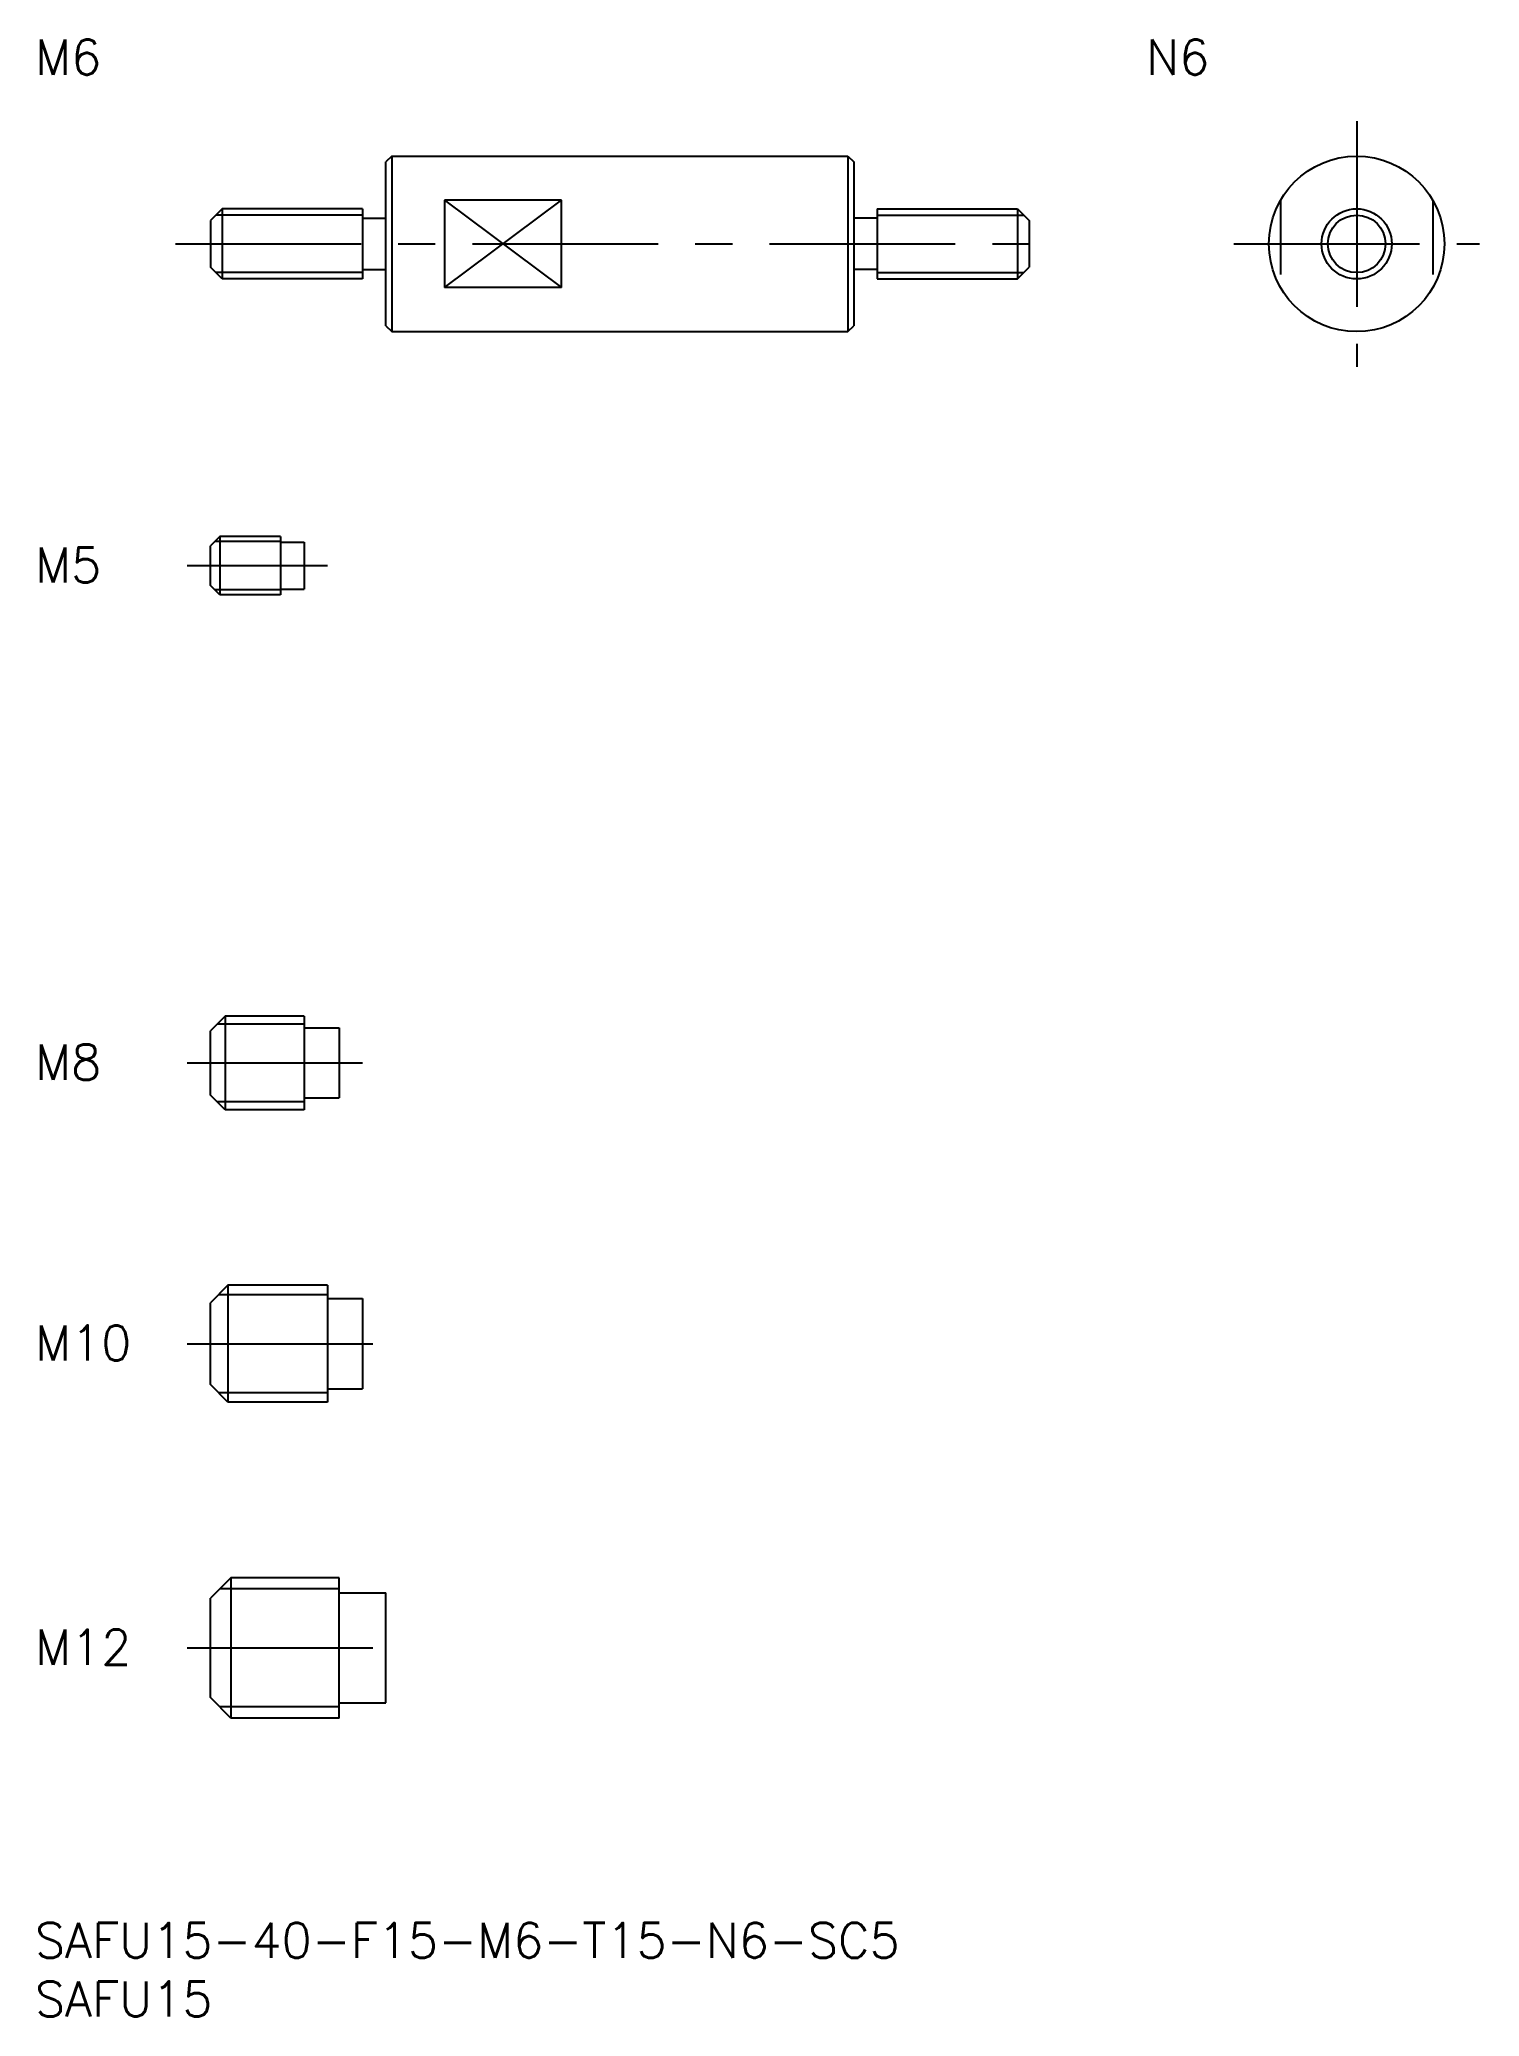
# Model space of a CAD drawing. Extents: x 0 to 123, y -8 to 161.
import ezdxf

# ---------------------------------------------------------------- set-up
doc = ezdxf.new("R2010")
doc.units = 0
doc.header["$LTSCALE"] = 0.5
doc.linetypes.add('CENTER', pattern=[50.8, 31.75, -6.35, 6.35, -6.35])
doc.linetypes.add('DASHED', pattern=[19.05, 12.7, -6.35])
for name, color, linetype in [('MSM_CENTER', 1, 'CENTER'), ('MSM_CONTINUOUS', 7, 'CONTINUOUS'), ('MSM_DASHED', 4, 'DASHED'), ('MSM_NARROW', 5, 'CONTINUOUS'), ('MSM_PART_NUMBER', 7, 'CONTINUOUS')]:
    doc.layers.add(name, color=color, linetype=linetype)
doc.styles.get("Standard").update_dxf_attribs({"font": 'txt.shx', "height": 1, "bigfont": 'bigfont.shx'})

# ---------------------------------------------------------------- blocks, each defined once
blk = doc.blocks.new('*U14')
at = {"layer": 'MSM_PART_NUMBER'}
blk.add_text('SAFU15-40-F15-M6-T15-N6-SC5', height=3, dxfattribs=at).set_placement((0, -3))
blk = doc.blocks.new('*U15')
at = {"layer": 'MSM_PART_NUMBER'}
blk.add_text('SAFU15', height=3, dxfattribs=at).set_placement((0, -8))
blk = doc.blocks.new('*U16')
at = {"layer": 'MSM_PART_NUMBER'}
blk.add_text('M12', height=3, dxfattribs=at).set_placement((0, 22.06))
blk = doc.blocks.new('*U17')
at = {"layer": 'MSM_PART_NUMBER'}
blk.add_text('M10', height=3, dxfattribs=at).set_placement((0, 48.06))
blk = doc.blocks.new('*U18')
at = {"layer": 'MSM_PART_NUMBER'}
blk.add_text('M8', height=3, dxfattribs=at).set_placement((0, 72.06))
blk = doc.blocks.new('*U19')
at = {"layer": 'MSM_PART_NUMBER'}
blk.add_text('M6', height=3, dxfattribs=at).set_placement((0, 157.96))
blk = doc.blocks.new('*U20')
at = {"layer": 'MSM_PART_NUMBER'}
blk.add_text('M5', height=3, dxfattribs=at).set_placement((0, 114.56))
blk = doc.blocks.new('*U21')
at = {"layer": 'MSM_PART_NUMBER'}
blk.add_text('N6', height=3, dxfattribs=at).set_placement((95, 157.96))

msp = doc.modelspace()

# ---------------------------------------------------------------- linework, layer by layer
at = {"layer": 'MSM_CENTER'}
for p, q in [((113, 154), (113, 133)), ((12, 143.5), (88, 143.5)), ((102.5, 143.5), (123.5, 143.5)), ((13, 116), (25, 116)), ((13, 73.5), (28, 73.5)), ((13, 49.5), (30, 49.5)), ((13, 23.5), (32, 23.5))]:
    msp.add_line(p, q, dxfattribs=at)
at = {"layer": 'MSM_CONTINUOUS'}
for p, q in [((30.5, 151), (30, 150.5)), ((30, 136.5), (30, 150.5)), ((30.5, 151), (69.5, 151)), ((30.5, 151), (30.5, 136)), ((69.5, 151), (69.5, 136)), ((69.5, 151), (70, 150.5)), ((70, 150.5), (70, 136.5)), ((45, 147.24), (35, 147.24)), ((35, 147.24), (35, 139.76)), ((45, 139.76), (45, 147.24)), ((16, 146.5), (15, 145.5)), ((15, 145.5), (15, 141.5)), ((28, 146.5), (16, 146.5)), ((16, 146.5), (16, 140.5)), ((28, 146.5), (28, 140.5)), ((28, 145.7), (30, 145.7)), ((72, 145.7), (70, 145.7)), ((72, 146.5), (84, 146.5)), ((72, 146.5), (72, 140.5)), ((84, 146.5), (85, 145.5)), ((84, 146.5), (84, 140.5)), ((85, 145.5), (85, 141.5)), ((16, 140.5), (15, 141.5)), ((28, 140.5), (16, 140.5)), ((28, 141.3), (30, 141.3)), ((72, 141.3), (70, 141.3)), ((72, 140.5), (84, 140.5)), ((84, 140.5), (85, 141.5)), ((45, 139.76), (35, 139.76)), ((30, 136.5), (30.5, 136)), ((30.5, 136), (69.5, 136)), ((69.5, 136), (70, 136.5)), ((15.8, 118.5), (15, 117.7)), ((21, 118.5), (15.8, 118.5)), ((15.8, 118.5), (15.8, 113.5)), ((21, 118.5), (21, 113.5)), ((15, 114.3), (15, 117.7)), ((21, 118), (23, 118)), ((23, 118), (23, 114)), ((15.8, 113.5), (15, 114.3)), ((21, 113.5), (15.8, 113.5)), ((21, 114), (23, 114)), ((16.25, 77.5), (15, 76.25)), ((15, 70.75), (15, 76.25)), ((23, 77.5), (16.25, 77.5)), ((16.25, 77.5), (16.25, 69.5)), ((23, 77.5), (23, 69.5)), ((23, 76.5), (26, 76.5)), ((26, 76.5), (26, 70.5)), ((16.25, 69.5), (15, 70.75)), ((23, 69.5), (16.25, 69.5)), ((23, 70.5), (26, 70.5)), ((16.5, 54.5), (15, 53)), ((25, 54.5), (16.5, 54.5)), ((16.5, 54.5), (16.5, 44.5)), ((25, 54.5), (25, 44.5)), ((15, 46), (15, 53)), ((25, 53.35), (28, 53.35)), ((28, 53.35), (28, 45.65)), ((16.5, 44.5), (15, 46)), ((25, 45.65), (28, 45.65)), ((25, 44.5), (16.5, 44.5)), ((16.75, 29.5), (15, 27.75)), ((26, 29.5), (16.75, 29.5)), ((16.75, 29.5), (16.75, 17.5)), ((26, 17.5), (26, 29.5)), ((15, 19.25), (15, 27.75)), ((26, 28.2), (30, 28.2)), ((30, 18.8), (30, 28.2)), ((16.75, 17.5), (15, 19.25)), ((26, 18.8), (30, 18.8)), ((26, 17.5), (16.75, 17.5))]:
    msp.add_line(p, q, dxfattribs=at)
for radius in [7.5, 3]:
    msp.add_circle((113, 143.5), radius, dxfattribs=at)
at = {"layer": 'MSM_DASHED'}
for p, q in [((106.5, 147.24), (106.5, 139.76)), ((119.5, 147.24), (119.5, 139.76))]:
    msp.add_line(p, q, dxfattribs=at)
at = {"layer": 'MSM_NARROW'}
for p, q in [((35, 139.76), (45, 147.24)), ((35, 147.24), (45, 139.76)), ((28, 145.96), (15.46, 145.96)), ((72, 145.96), (84.54, 145.96)), ((28, 141.04), (15.46, 141.04)), ((72, 141.04), (84.54, 141.04)), ((21, 118.07), (15.37, 118.07)), ((21, 113.93), (15.37, 113.93)), ((23, 76.82), (15.57, 76.82)), ((23, 70.18), (15.57, 70.18)), ((25, 53.69), (15.69, 53.69)), ((25, 45.31), (15.69, 45.31)), ((26, 28.55), (15.8, 28.55)), ((26, 18.45), (15.8, 18.45))]:
    msp.add_line(p, q, dxfattribs=at)
msp.add_circle((113, 143.5), 2.46, dxfattribs=at)

# ---------------------------------------------------------------- block references
at = {"layer": 'MSM_CONTINUOUS'}
for name in ['*U19', '*U21', '*U20', '*U18', '*U17', '*U16', '*U14', '*U15']:
    msp.add_blockref(name, (0, 0), dxfattribs=at)

doc.saveas('drawing.dxf')
